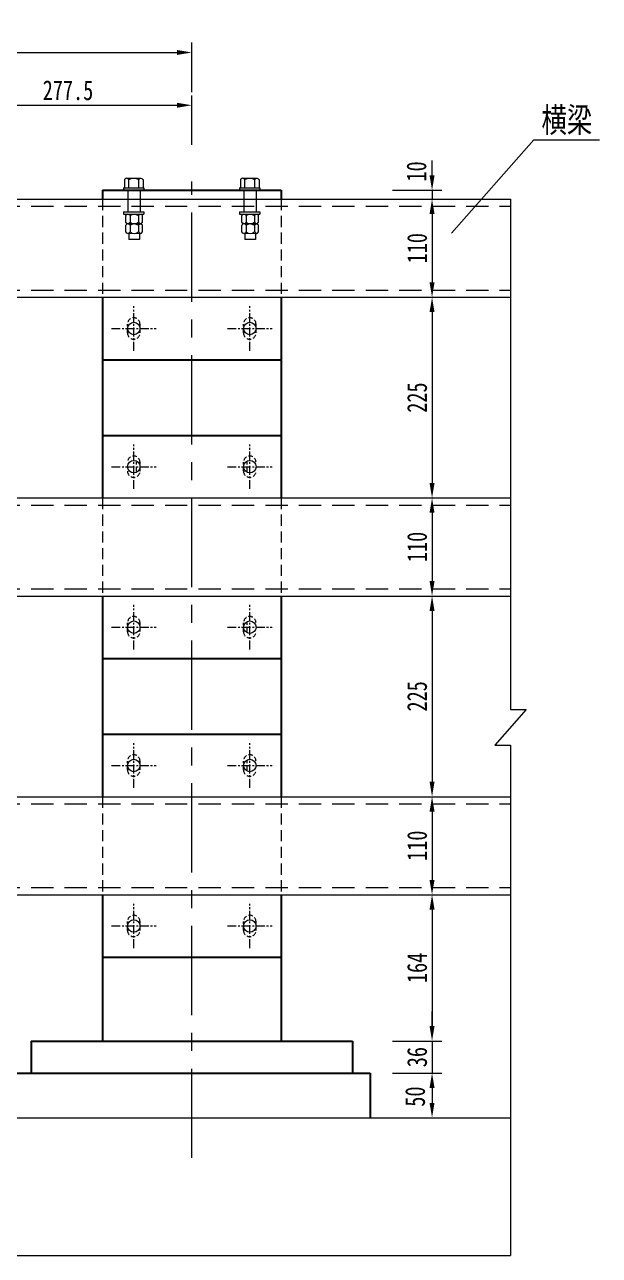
# Model space of a CAD drawing. Extents: x 110401 to 243087, y 22759 to 47640.
# Drawn here: x 116234 to 116878, y 23598 to 24978 of the extents above; entities that cross this region are included whole.
import ezdxf

# ---------------------------------------------------------------- set-up
doc = ezdxf.new("R2010")
doc.units = 0
doc.header["$MEASUREMENT"] = 0
for name, pattern in [('CENTERX2', [4, 2.5, -0.5, 0.5, -0.5]), ('DASHED', [0.75, 0.5, -0.25]), ('DASHED2', [0.375, 0.25, -0.125])]:
    doc.linetypes.add(name, pattern=pattern)
doc.layers.get('0').update_dxf_attribs({"lineweight": 15})
doc.layers.get('Defpoints').update_dxf_attribs({"color": 9, "lineweight": 5})
for name, color, linetype, lineweight in [('dashed', 4, 'DASHED2', 13), ('中心线', 2, 'CENTERX2', 15), ('标注', 4, 'Continuous', 13), ('钢板单线', 1, 'Continuous', 25), ('钢板双线', 2, 'Continuous', 15)]:
    doc.layers.add(name, color=color, linetype=linetype, lineweight=lineweight)
doc.styles.get("Standard").update_dxf_attribs({"font": '仿宋_GB2312.ttf', "width": 0.75})
doc.dimstyles.new('0.1', dxfattribs={"dimscale": 0, "dimtxt": 2, "dimasz": 1.5, "dimexe": 1, "dimexo": 1, "dimgap": 0.5, "dimtad": 1, "dimdec": 1, "dimdsep": 46, "dimtxsty": 'Standard', "dimcen": 0.2, "dimclrd": 256, "dimclre": 256, "dimclrt": 7, "dimadec": 3, "dimazin": 2, "dimtfac": 1, "dimtdec": 1, "dimtmove": 2, "dimatfit": 3, "dimfxl": 5, "dimfxlon": 1, "dimtolj": 1, "dimtzin": 0, "dimlwd": -1, "dimlwe": -1, "dimarcsym": 0})

# ---------------------------------------------------------------- blocks, each defined once
blk = doc.blocks.new('m2')
at = {"layer": '钢板双线'}
for p, q in [((81076.1, 24800.3), (81083.7, 24800.3)), ((81086.9, 24800.3), (81094.4, 24800.3)), ((81096, 24802.8), (81096, 24780.1)), ((81122.7, 24802.8), (81122.7, 24780.1)), ((81125.5, 24802.8), (81122.7, 24802.8)), ((81125.5, 24802.8), (81125.5, 24780.1)), ((81134.7, 24801.8), (81125.5, 24801.8)), ((81067.5, 24785), (81067.4, 24797)), ((81074.4, 24798), (81074.5, 24784)), ((81083.7, 24795.6), (81076.1, 24795.6)), ((81085.3, 24798), (81085.3, 24784)), ((81085.3, 24798), (81085.3, 24784)), ((81094.4, 24795.6), (81086.9, 24795.6)), ((81096, 24798), (81096.1, 24784)), ((81125.5, 24797.1), (81134.7, 24797.1)), ((81136.3, 24799.5), (81136.3, 24783.5)), ((81083.7, 24786.3), (81076.1, 24786.3)), ((81076.1, 24781.6), (81083.7, 24781.6)), ((81094.4, 24786.3), (81086.9, 24786.3)), ((81086.9, 24781.6), (81094.5, 24781.6)), ((81125.5, 24780.1), (81122.7, 24780.1)), ((81125.5, 24785.8), (81134.7, 24785.8)), ((81134.7, 24781.1), (81125.5, 24781.1))]:
    blk.add_line(p, q, dxfattribs=at)
at = {"layer": '钢板双线', "ltscale": 0.2}
for p, q in [((81098.7, 24802.8), (81096, 24802.8)), ((81098.7, 24802.8), (81098.7, 24780.1)), ((81074.4, 24797), (81067.4, 24797)), ((81122.7, 24798.2), (81098.7, 24798.2)), ((81074.5, 24785), (81067.5, 24785)), ((81098.7, 24780.1), (81096, 24780.1)), ((81122.7, 24784.2), (81098.7, 24784.2))]:
    blk.add_line(p, q, dxfattribs=at)
at = {"layer": '钢板双线', "extrusion": (0, 0, -1)}
for centre, major_axis, ratio, start_param, end_param in [((81089.8, 24798), (-15.4, 0), 0.341432, -0.460921, 0.460921), ((81100.6, 24798), (-15.4, 0), 0.341432, -0.460921, 0.460921), ((81069.9, 24791), (-15.4, 0), 0.682865, 2.680671, 3.602514), ((81080.7, 24791), (-15.4, 0), 0.682865, 2.680671, 3.602514), ((81121, 24791.5), (15.4, 0), 0.829193, -0.460921, 0.460921), ((81069.9, 24784), (-15.4, 0), 0.341432, 2.680671, 3.602514), ((81080.7, 24784), (-15.4, 0), 0.341432, 2.680671, 3.602514), ((81121, 24783.5), (15.4, 0), 0.341432, -0.460921, 0.460921)]:
    blk.add_ellipse(centre, major_axis=major_axis, ratio=ratio, start_param=start_param, end_param=end_param, dxfattribs=at)
at = {"layer": '钢板双线'}
for centre, major_axis, ratio, start_param, end_param in [((81069.9, 24798), (15.4, 0), 0.341432, -0.460921, 0.460921), ((81080.7, 24798), (15.4, 0), 0.341432, -0.460921, 0.460921), ((81121, 24799.5), (-15.4, 0), 0.341432, 2.680671, 3.602514), ((81089.8, 24791), (15.4, 0), 0.682865, 2.680671, 3.602514), ((81100.6, 24791), (15.4, 0), 0.682865, 2.680671, 3.602514), ((81089.8, 24784), (15.4, 0), 0.341432, 2.680671, 3.602514), ((81100.6, 24784), (15.4, 0), 0.341432, 2.680671, 3.602514)]:
    blk.add_ellipse(centre, major_axis=major_axis, ratio=ratio, start_param=start_param, end_param=end_param, dxfattribs=at)
blk = doc.blocks.new('*D435')
at = {"layer": 'Defpoints', "color": 0, "transparency": 16777216}
for p in [(116421.1, 24946.4), (115221.1, 24750.5), (116421.1, 24724.9)]:
    blk.add_point(p, dxfattribs=at)
at = {"layer": '标注', "transparency": 16777216}
for p, q in [((115221.1, 24901.9), (115221.1, 24957.5)), ((116421.1, 24901.9), (116421.1, 24957.5))]:
    blk.add_line(p, q, dxfattribs=at)
at = {"layer": '标注', "color": 4, "transparency": 16777216}
blk.add_line((115237.8, 24946.4), (116404.5, 24946.4), dxfattribs=at)
for points in [[(115237.8, 24949.2), (115237.8, 24943.6), (115221.1, 24946.4)], [(116404.5, 24949.2), (116404.5, 24943.6), (116421.1, 24946.4)]]:
    blk.add_solid(points, dxfattribs=at)
at = {"layer": '标注', "color": 7, "transparency": 16777216, "insert": (115821.1, 24963.1), "char_height": 22.22, "attachment_point": 5}
blk.add_mtext('\\A1;1200', dxfattribs=at)
blk = doc.blocks.new('*D439')
at = {"layer": 'Defpoints', "color": 0, "transparency": 16777216}
for p in [(116421.1, 24887.2), (116143.6, 24726.9), (116421.1, 24726.9)]:
    blk.add_point(p, dxfattribs=at)
at = {"layer": '标注', "transparency": 16777216}
for p, q in [((116143.6, 24842.8), (116143.6, 24898.3)), ((116421.1, 24842.8), (116421.1, 24898.3))]:
    blk.add_line(p, q, dxfattribs=at)
at = {"layer": '标注', "color": 4, "transparency": 16777216}
blk.add_line((116160.3, 24887.2), (116404.5, 24887.2), dxfattribs=at)
for points in [[(116160.3, 24890), (116160.3, 24884.4), (116143.6, 24887.2)], [(116404.5, 24890), (116404.5, 24884.4), (116421.1, 24887.2)]]:
    blk.add_solid(points, dxfattribs=at)
at = {"layer": '标注', "color": 7, "transparency": 16777216, "insert": (116282.4, 24903.9), "char_height": 22.22, "attachment_point": 5}
blk.add_mtext('\\A1;277.5', dxfattribs=at)
blk = doc.blocks.new('*D426')
at = {"layer": 'Defpoints', "color": 0, "transparency": 16777216}
for p in [(116553, 24791.9), (116553, 24781.9), (116690.4, 24781.9)]:
    blk.add_point(p, dxfattribs=at)
at = {"layer": '标注', "color": 4, "transparency": 16777216}
for p, q in [((116690.4, 24808.6), (116690.4, 24825.2)), ((116690.4, 24791.9), (116690.4, 24781.9)), ((116690.4, 24765.2), (116690.4, 24748.6))]:
    blk.add_line(p, q, dxfattribs=at)
at = {"layer": '标注', "transparency": 16777216}
for p, q in [((116645.9, 24791.9), (116701.5, 24791.9)), ((116645.9, 24781.9), (116701.5, 24781.9))]:
    blk.add_line(p, q, dxfattribs=at)
at = {"layer": '标注', "color": 4, "transparency": 16777216}
for points in [[(116687.6, 24808.6), (116693.2, 24808.6), (116690.4, 24791.9)], [(116687.6, 24765.2), (116693.2, 24765.2), (116690.4, 24781.9)]]:
    blk.add_solid(points, dxfattribs=at)
at = {"layer": '标注', "color": 7, "transparency": 16777216, "insert": (116673, 24813), "char_height": 22.22, "attachment_point": 5, "rotation": 90}
blk.add_mtext('\\A1;10', dxfattribs=at)
blk = doc.blocks.new('*D427')
at = {"layer": 'Defpoints', "color": 0, "transparency": 16777216}
for p in [(116553, 24781.9), (116553, 24671.9), (116690.4, 24671.9)]:
    blk.add_point(p, dxfattribs=at)
at = {"layer": '标注', "transparency": 16777216}
for p, q in [((116645.9, 24781.9), (116701.5, 24781.9)), ((116645.9, 24671.9), (116701.5, 24671.9))]:
    blk.add_line(p, q, dxfattribs=at)
at = {"layer": '标注', "color": 4, "transparency": 16777216}
blk.add_line((116690.4, 24765.2), (116690.4, 24688.6), dxfattribs=at)
for points in [[(116687.6, 24765.2), (116693.2, 24765.2), (116690.4, 24781.9)], [(116687.6, 24688.6), (116693.2, 24688.6), (116690.4, 24671.9)]]:
    blk.add_solid(points, dxfattribs=at)
at = {"layer": '标注', "color": 7, "transparency": 16777216, "insert": (116673.7, 24726.9), "char_height": 22.22, "attachment_point": 5, "rotation": 90}
blk.add_mtext('\\A1;110', dxfattribs=at)
blk = doc.blocks.new('*D428')
at = {"layer": 'Defpoints', "color": 0, "transparency": 16777216}
for p in [(116553, 24671.9), (116553, 24446.9), (116690.4, 24446.9)]:
    blk.add_point(p, dxfattribs=at)
at = {"layer": '标注', "transparency": 16777216}
for p, q in [((116645.9, 24671.9), (116701.5, 24671.9)), ((116645.9, 24446.9), (116701.5, 24446.9))]:
    blk.add_line(p, q, dxfattribs=at)
at = {"layer": '标注', "color": 4, "transparency": 16777216}
blk.add_line((116690.4, 24655.2), (116690.4, 24463.6), dxfattribs=at)
for points in [[(116687.6, 24655.2), (116693.2, 24655.2), (116690.4, 24671.9)], [(116687.6, 24463.6), (116693.2, 24463.6), (116690.4, 24446.9)]]:
    blk.add_solid(points, dxfattribs=at)
at = {"layer": '标注', "color": 7, "transparency": 16777216, "insert": (116673.7, 24559.4), "char_height": 22.22, "attachment_point": 5, "rotation": 90}
blk.add_mtext('\\A1;225', dxfattribs=at)
blk = doc.blocks.new('*D429')
at = {"layer": 'Defpoints', "color": 0, "transparency": 16777216}
for p in [(116600.1, 24446.9), (116600.1, 24336.9), (116690.4, 24336.9)]:
    blk.add_point(p, dxfattribs=at)
at = {"layer": '标注', "transparency": 16777216}
for p, q in [((116645.9, 24446.9), (116701.5, 24446.9)), ((116645.9, 24336.9), (116701.5, 24336.9))]:
    blk.add_line(p, q, dxfattribs=at)
at = {"layer": '标注', "color": 4, "transparency": 16777216}
blk.add_line((116690.4, 24430.2), (116690.4, 24353.6), dxfattribs=at)
for points in [[(116687.6, 24430.2), (116693.2, 24430.2), (116690.4, 24446.9)], [(116687.6, 24353.6), (116693.2, 24353.6), (116690.4, 24336.9)]]:
    blk.add_solid(points, dxfattribs=at)
at = {"layer": '标注', "color": 7, "transparency": 16777216, "insert": (116673.7, 24391.9), "char_height": 22.22, "attachment_point": 5, "rotation": 90}
blk.add_mtext('\\A1;110', dxfattribs=at)
blk = doc.blocks.new('*D430')
at = {"layer": 'Defpoints', "color": 0, "transparency": 16777216}
for p in [(116600.1, 24336.9), (116578.7, 24111.9), (116690.4, 24111.9)]:
    blk.add_point(p, dxfattribs=at)
at = {"layer": '标注', "transparency": 16777216}
for p, q in [((116645.9, 24336.9), (116701.5, 24336.9)), ((116645.9, 24111.9), (116701.5, 24111.9))]:
    blk.add_line(p, q, dxfattribs=at)
at = {"layer": '标注', "color": 4, "transparency": 16777216}
blk.add_line((116690.4, 24320.2), (116690.4, 24128.6), dxfattribs=at)
for points in [[(116687.6, 24320.2), (116693.2, 24320.2), (116690.4, 24336.9)], [(116687.6, 24128.6), (116693.2, 24128.6), (116690.4, 24111.9)]]:
    blk.add_solid(points, dxfattribs=at)
at = {"layer": '标注', "color": 7, "transparency": 16777216, "insert": (116673.7, 24224.4), "char_height": 22.22, "attachment_point": 5, "rotation": 90}
blk.add_mtext('\\A1;225', dxfattribs=at)
blk = doc.blocks.new('*D431')
at = {"layer": 'Defpoints', "color": 0, "transparency": 16777216}
for p in [(116553, 24111.9), (116553, 24001.9), (116690.4, 24001.9)]:
    blk.add_point(p, dxfattribs=at)
at = {"layer": '标注', "transparency": 16777216}
for p, q in [((116645.9, 24111.9), (116701.5, 24111.9)), ((116645.9, 24001.9), (116701.5, 24001.9))]:
    blk.add_line(p, q, dxfattribs=at)
at = {"layer": '标注', "color": 4, "transparency": 16777216}
blk.add_line((116690.4, 24095.2), (116690.4, 24018.6), dxfattribs=at)
for points in [[(116687.6, 24095.2), (116693.2, 24095.2), (116690.4, 24111.9)], [(116687.6, 24018.6), (116693.2, 24018.6), (116690.4, 24001.9)]]:
    blk.add_solid(points, dxfattribs=at)
at = {"layer": '标注', "color": 7, "transparency": 16777216, "insert": (116673.7, 24056.9), "char_height": 22.22, "attachment_point": 5, "rotation": 90}
blk.add_mtext('\\A1;110', dxfattribs=at)
blk = doc.blocks.new('*D432')
at = {"layer": 'Defpoints', "color": 0, "transparency": 16777216}
for p in [(116553, 24001.9), (116553, 23837.9), (116690.4, 23837.9)]:
    blk.add_point(p, dxfattribs=at)
at = {"layer": '标注', "transparency": 16777216}
for p, q in [((116645.9, 24001.9), (116701.5, 24001.9)), ((116645.9, 23837.9), (116701.5, 23837.9))]:
    blk.add_line(p, q, dxfattribs=at)
at = {"layer": '标注', "color": 4, "transparency": 16777216}
blk.add_line((116690.4, 23985.2), (116690.4, 23854.6), dxfattribs=at)
for points in [[(116687.6, 23985.2), (116693.2, 23985.2), (116690.4, 24001.9)], [(116687.6, 23854.6), (116693.2, 23854.6), (116690.4, 23837.9)]]:
    blk.add_solid(points, dxfattribs=at)
at = {"layer": '标注', "color": 7, "transparency": 16777216, "insert": (116673.7, 23919.9), "char_height": 22.22, "attachment_point": 5, "rotation": 90}
blk.add_mtext('\\A1;164', dxfattribs=at)
blk = doc.blocks.new('*D433')
at = {"layer": 'Defpoints', "color": 0, "transparency": 16777216}
for p in [(116613.2, 23801.9), (116613.2, 23751.9), (116690.4, 23751.9)]:
    blk.add_point(p, dxfattribs=at)
at = {"layer": '标注', "transparency": 16777216}
for p, q in [((116645.9, 23801.9), (116701.5, 23801.9)), ((116645.9, 23751.9), (116701.5, 23751.9))]:
    blk.add_line(p, q, dxfattribs=at)
at = {"layer": '标注', "color": 4, "transparency": 16777216}
blk.add_line((116690.4, 23785.2), (116690.4, 23768.6), dxfattribs=at)
for points in [[(116687.6, 23785.2), (116693.2, 23785.2), (116690.4, 23801.9)], [(116687.6, 23768.6), (116693.2, 23768.6), (116690.4, 23751.9)]]:
    blk.add_solid(points, dxfattribs=at)
at = {"layer": '标注', "color": 7, "transparency": 16777216, "insert": (116671.5, 23775.6), "char_height": 22.22, "attachment_point": 5, "rotation": 90}
blk.add_mtext('\\A1;50', dxfattribs=at)
blk = doc.blocks.new('*D493')
at = {"layer": 'Defpoints', "color": 0, "transparency": 16777216}
for p in [(116553, 23837.9), (116553, 23801.9), (116690.4, 23801.9)]:
    blk.add_point(p, dxfattribs=at)
at = {"layer": '标注', "color": 4, "transparency": 16777216}
for p, q in [((116690.4, 23854.6), (116690.4, 23871.2)), ((116690.4, 23837.9), (116690.4, 23801.9)), ((116690.4, 23785.2), (116690.4, 23768.6))]:
    blk.add_line(p, q, dxfattribs=at)
at = {"layer": '标注', "transparency": 16777216}
for p, q in [((116645.9, 23837.9), (116701.5, 23837.9)), ((116645.9, 23801.9), (116701.5, 23801.9))]:
    blk.add_line(p, q, dxfattribs=at)
at = {"layer": '标注', "color": 4, "transparency": 16777216}
for points in [[(116687.6, 23854.6), (116693.2, 23854.6), (116690.4, 23837.9)], [(116687.6, 23785.2), (116693.2, 23785.2), (116690.4, 23801.9)]]:
    blk.add_solid(points, dxfattribs=at)
at = {"layer": '标注', "color": 7, "transparency": 16777216, "insert": (116673.7, 23819.9), "char_height": 22.22, "attachment_point": 5, "rotation": 90}
blk.add_mtext('\\A1;36', dxfattribs=at)

msp = doc.modelspace()

# ---------------------------------------------------------------- linework, layer by layer
at = {"ltscale": 100}
for p, q in [((116712.13, 24743.63), (116804.35, 24848.46)), ((116804.35, 24848.46), (116877.91, 24848.46))]:
    msp.add_line(p, q, dxfattribs=at)
at = {"color": 1}
for p, q in [((114990.8, 23751.9), (116778.29, 23751.9)), ((114990.8, 23597.54), (116778.29, 23597.54))]:
    msp.add_line(p, q, dxfattribs=at)
for centre in [(116356.13, 24636.9), (116486.13, 24636.9), (116356.13, 24481.9), (116486.13, 24481.9), (116356.13, 24301.9), (116486.13, 24301.9), (116356.13, 24146.9), (116486.13, 24146.9), (116356.13, 23966.9), (116486.13, 23966.9)]:
    msp.add_circle(centre, 7)
at = {"layer": 'dashed', "ltscale": 100}
for p, q in [((115828.63, 24773.9), (116778.29, 24773.9)), ((115828.63, 24679.9), (116778.29, 24679.9)), ((115828.63, 24438.9), (116778.29, 24438.9)), ((115828.63, 24344.9), (116778.29, 24344.9)), ((115828.63, 24103.9), (116778.29, 24103.9)), ((115828.63, 24009.9), (116778.29, 24009.9))]:
    msp.add_line(p, q, dxfattribs=at)
at = {"layer": 'dashed', "ltscale": 50}
for p, q in [((116321.13, 24781.9), (116321.13, 24671.9)), ((116521.13, 24781.9), (116521.13, 24671.9)), ((116321.13, 24446.9), (116321.13, 24336.9)), ((116521.13, 24446.9), (116521.13, 24336.9)), ((116321.13, 24111.9), (116321.13, 24001.9)), ((116521.13, 24111.9), (116521.13, 24001.9))]:
    msp.add_line(p, q, dxfattribs=at)
at = {"layer": 'dashed', "ltscale": 20}
for p, q in [((116349.13, 24631.9), (116349.13, 24641.9)), ((116363.13, 24632.01), (116363.13, 24642.01)), ((116479.13, 24631.9), (116479.13, 24641.9)), ((116493.13, 24632.01), (116493.13, 24642.01)), ((116359.13, 24476.9), (116359.13, 24486.9)), ((116363.13, 24477.01), (116363.13, 24487.01)), ((116479.13, 24476.9), (116479.13, 24486.9)), ((116483.13, 24477.01), (116483.13, 24487.01)), ((116349.13, 24296.9), (116349.13, 24306.9)), ((116363.13, 24297.01), (116363.13, 24307.01)), ((116479.13, 24296.9), (116479.13, 24306.9)), ((116483.13, 24297.01), (116483.13, 24307.01)), ((116349.13, 24141.9), (116349.13, 24151.9)), ((116363.13, 24142.01), (116363.13, 24152.01)), ((116479.13, 24141.9), (116479.13, 24151.9)), ((116483.13, 24142.01), (116483.13, 24152.01)), ((116349.13, 23961.9), (116349.13, 23971.9)), ((116363.13, 23962.01), (116363.13, 23972.01)), ((116479.13, 23961.9), (116479.13, 23971.9)), ((116493.13, 23962.01), (116493.13, 23972.01))]:
    msp.add_line(p, q, dxfattribs=at)
for centre, start, end in [((116356.13, 24641.9), 0, 180), ((116486.13, 24641.9), 0, 180), ((116356.13, 24631.9), 180, 0), ((116486.13, 24631.9), 180, 0), ((116356.13, 24486.9), 0, 180), ((116486.13, 24486.9), 0, 180), ((116356.13, 24476.9), 180, 0), ((116486.13, 24476.9), 180, 0), ((116356.13, 24306.9), 0, 180), ((116486.13, 24306.9), 0, 180), ((116356.13, 24296.9), 180, 0), ((116486.13, 24296.9), 180, 0), ((116356.13, 24151.9), 0, 180), ((116486.13, 24151.9), 0, 180), ((116356.13, 24141.9), 180, 0), ((116486.13, 24141.9), 180, 0), ((116356.13, 23971.9), 0, 180), ((116486.13, 23971.9), 0, 180), ((116356.13, 23961.9), 180, 0), ((116486.13, 23961.9), 180, 0)]:
    msp.add_arc(centre, 7, start, end, dxfattribs=at)
at = {"layer": '中心线', "ltscale": 40}
msp.add_line((116421.13, 23706.91), (116421.13, 24801.9), dxfattribs=at)
at = {"layer": '中心线', "ltscale": 4}
for p, q in [((116356.13, 24611.95), (116356.13, 24661.85)), ((116486.13, 24611.95), (116486.13, 24661.85)), ((116331.02, 24636.9), (116381.23, 24636.9)), ((116461.02, 24636.9), (116511.23, 24636.9)), ((116356.13, 24456.95), (116356.13, 24506.85)), ((116486.13, 24456.95), (116486.13, 24506.85)), ((116331.02, 24481.9), (116381.23, 24481.9)), ((116461.02, 24481.9), (116511.23, 24481.9)), ((116356.13, 24276.95), (116356.13, 24326.85)), ((116486.13, 24276.95), (116486.13, 24326.85)), ((116331.02, 24301.9), (116381.23, 24301.9)), ((116461.02, 24301.9), (116511.23, 24301.9)), ((116356.13, 24121.95), (116356.13, 24171.85)), ((116486.13, 24121.95), (116486.13, 24171.85)), ((116331.02, 24146.9), (116381.23, 24146.9)), ((116461.02, 24146.9), (116511.23, 24146.9)), ((116356.13, 23941.95), (116356.13, 23991.85)), ((116486.13, 23941.95), (116486.13, 23991.85)), ((116331.02, 23966.9), (116381.23, 23966.9)), ((116461.02, 23966.9), (116511.23, 23966.9))]:
    msp.add_line(p, q, dxfattribs=at)
at = {"layer": '标注'}
msp.add_lwpolyline([(116778.29, 24781.9), (116778.29, 24209.72), (116795.79, 24209.72), (116760.79, 24169.72), (116778.29, 24169.72), (116778.29, 23597.54)], dxfattribs=at)
at = {"layer": '钢板单线', "color": 1}
for p, q in [((116321.13, 24791.9), (116521.13, 24791.9)), ((116321.13, 24791.9), (116321.13, 24781.9)), ((116521.13, 24791.9), (116521.13, 24781.9)), ((116321.13, 24671.9), (116321.13, 24446.9)), ((116521.13, 24671.9), (116521.13, 24446.9)), ((116321.13, 24601.9), (116521.13, 24601.9)), ((116321.13, 24516.9), (116521.13, 24516.9)), ((116321.13, 24336.9), (116321.13, 24111.9)), ((116521.13, 24336.9), (116521.13, 24111.9)), ((116321.13, 24266.9), (116521.13, 24266.9)), ((116321.13, 24181.9), (116521.13, 24181.9)), ((116321.13, 24001.9), (116321.13, 23837.9)), ((116521.13, 24001.9), (116521.13, 23837.9)), ((116321.13, 23931.9), (116521.13, 23931.9)), ((116241.13, 23837.9), (116601.13, 23837.9)), ((116241.13, 23837.9), (116241.13, 23801.9)), ((116601.13, 23837.9), (116601.13, 23801.9)), ((116221.13, 23801.9), (116621.13, 23801.9)), ((116621.13, 23801.9), (116621.13, 23751.9))]:
    msp.add_line(p, q, dxfattribs=at)
at = {"layer": '钢板双线'}
for p, q in [((115828.63, 24781.9), (116778.29, 24781.9)), ((115828.63, 24671.9), (116778.29, 24671.9)), ((115828.63, 24446.9), (116778.29, 24446.9)), ((115828.63, 24336.9), (116778.29, 24336.9)), ((115828.63, 24111.9), (116778.29, 24111.9)), ((115828.63, 24001.9), (116778.29, 24001.9))]:
    msp.add_line(p, q, dxfattribs=at)

# ---------------------------------------------------------------- block references
at = {"layer": '标注', "linetype": 'DASHED', "rotation": 90}
for p in [(141147.59, -56330.85), (141277.59, -56330.85)]:
    msp.add_blockref('m2', p, dxfattribs=at)

# ---------------------------------------------------------------- texts
at = {"width": 0.75}
msp.add_text('横梁', height=27.778, dxfattribs=at).set_placement((116813.08, 24856.92))

# ---------------------------------------------------------------- dimensions: what is measured, and where the dimension line sits
at = {"layer": '标注'}
for base, p1, p2, picture, middle in [((116421.13, 24946.39), (115221.13, 24750.49), (116421.13, 24724.86), '*D435', (115821.13, 24963.05)), ((116421.13, 24887.2), (116143.63, 24726.9), (116421.13, 24726.9), '*D439', (116282.38, 24903.87))]:
    dim = msp.add_linear_dim(base=base, p1=p1, p2=p2, dimstyle='0.1', override={"dimscale": 11.111111, "dimclrd": 4, "dimfxl": 4}, dxfattribs=at)
    dim.commit()
    dim.dimension.update_dxf_attribs({"geometry": picture, "text_midpoint": middle})
for base, p1, p2, picture, middle in [((116690.38, 24781.9), (116553.01, 24791.9), (116553.01, 24781.9), '*D426', (116672.97, 24812.98)), ((116690.38, 23751.9), (116613.16, 23801.9), (116613.16, 23751.9), '*D433', (116671.46, 23775.64))]:
    dim = msp.add_linear_dim(base=base, p1=p1, p2=p2, angle=90, dimstyle='0.1', override={"dimscale": 11.111111, "dimclrd": 4, "dimfxl": 4}, dxfattribs=at)
    dim.commit()
    dim.dimension.update_dxf_attribs({"geometry": picture, "text_midpoint": middle, "dimtype": 160})
for base, p1, p2, picture, middle in [((116690.38, 24671.9), (116553.01, 24781.9), (116553.01, 24671.9), '*D427', (116673.72, 24726.9)), ((116690.38, 24446.9), (116553.01, 24671.9), (116553.01, 24446.9), '*D428', (116673.72, 24559.4)), ((116690.38, 24336.9), (116600.07, 24446.9), (116600.07, 24336.9), '*D429', (116673.72, 24391.9)), ((116690.38, 24111.9), (116600.07, 24336.9), (116578.71, 24111.9), '*D430', (116673.72, 24224.4)), ((116690.38, 24001.9), (116553.01, 24111.9), (116553.01, 24001.9), '*D431', (116673.72, 24056.9)), ((116690.38, 23837.9), (116553.01, 24001.9), (116553.01, 23837.9), '*D432', (116673.72, 23919.9)), ((116690.38, 23801.9), (116553.01, 23837.9), (116553.01, 23801.9), '*D493', (116673.72, 23819.9))]:
    dim = msp.add_linear_dim(base=base, p1=p1, p2=p2, angle=90, dimstyle='0.1', override={"dimscale": 11.111111, "dimclrd": 4, "dimfxl": 4}, dxfattribs=at)
    dim.commit()
    dim.dimension.update_dxf_attribs({"geometry": picture, "text_midpoint": middle})

doc.saveas('drawing.dxf')
